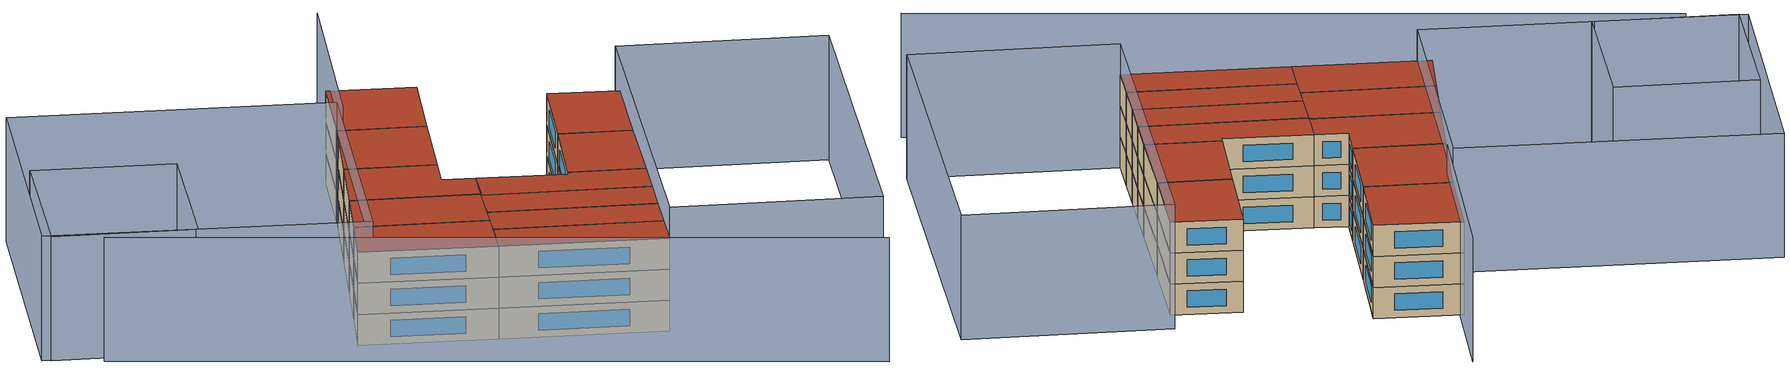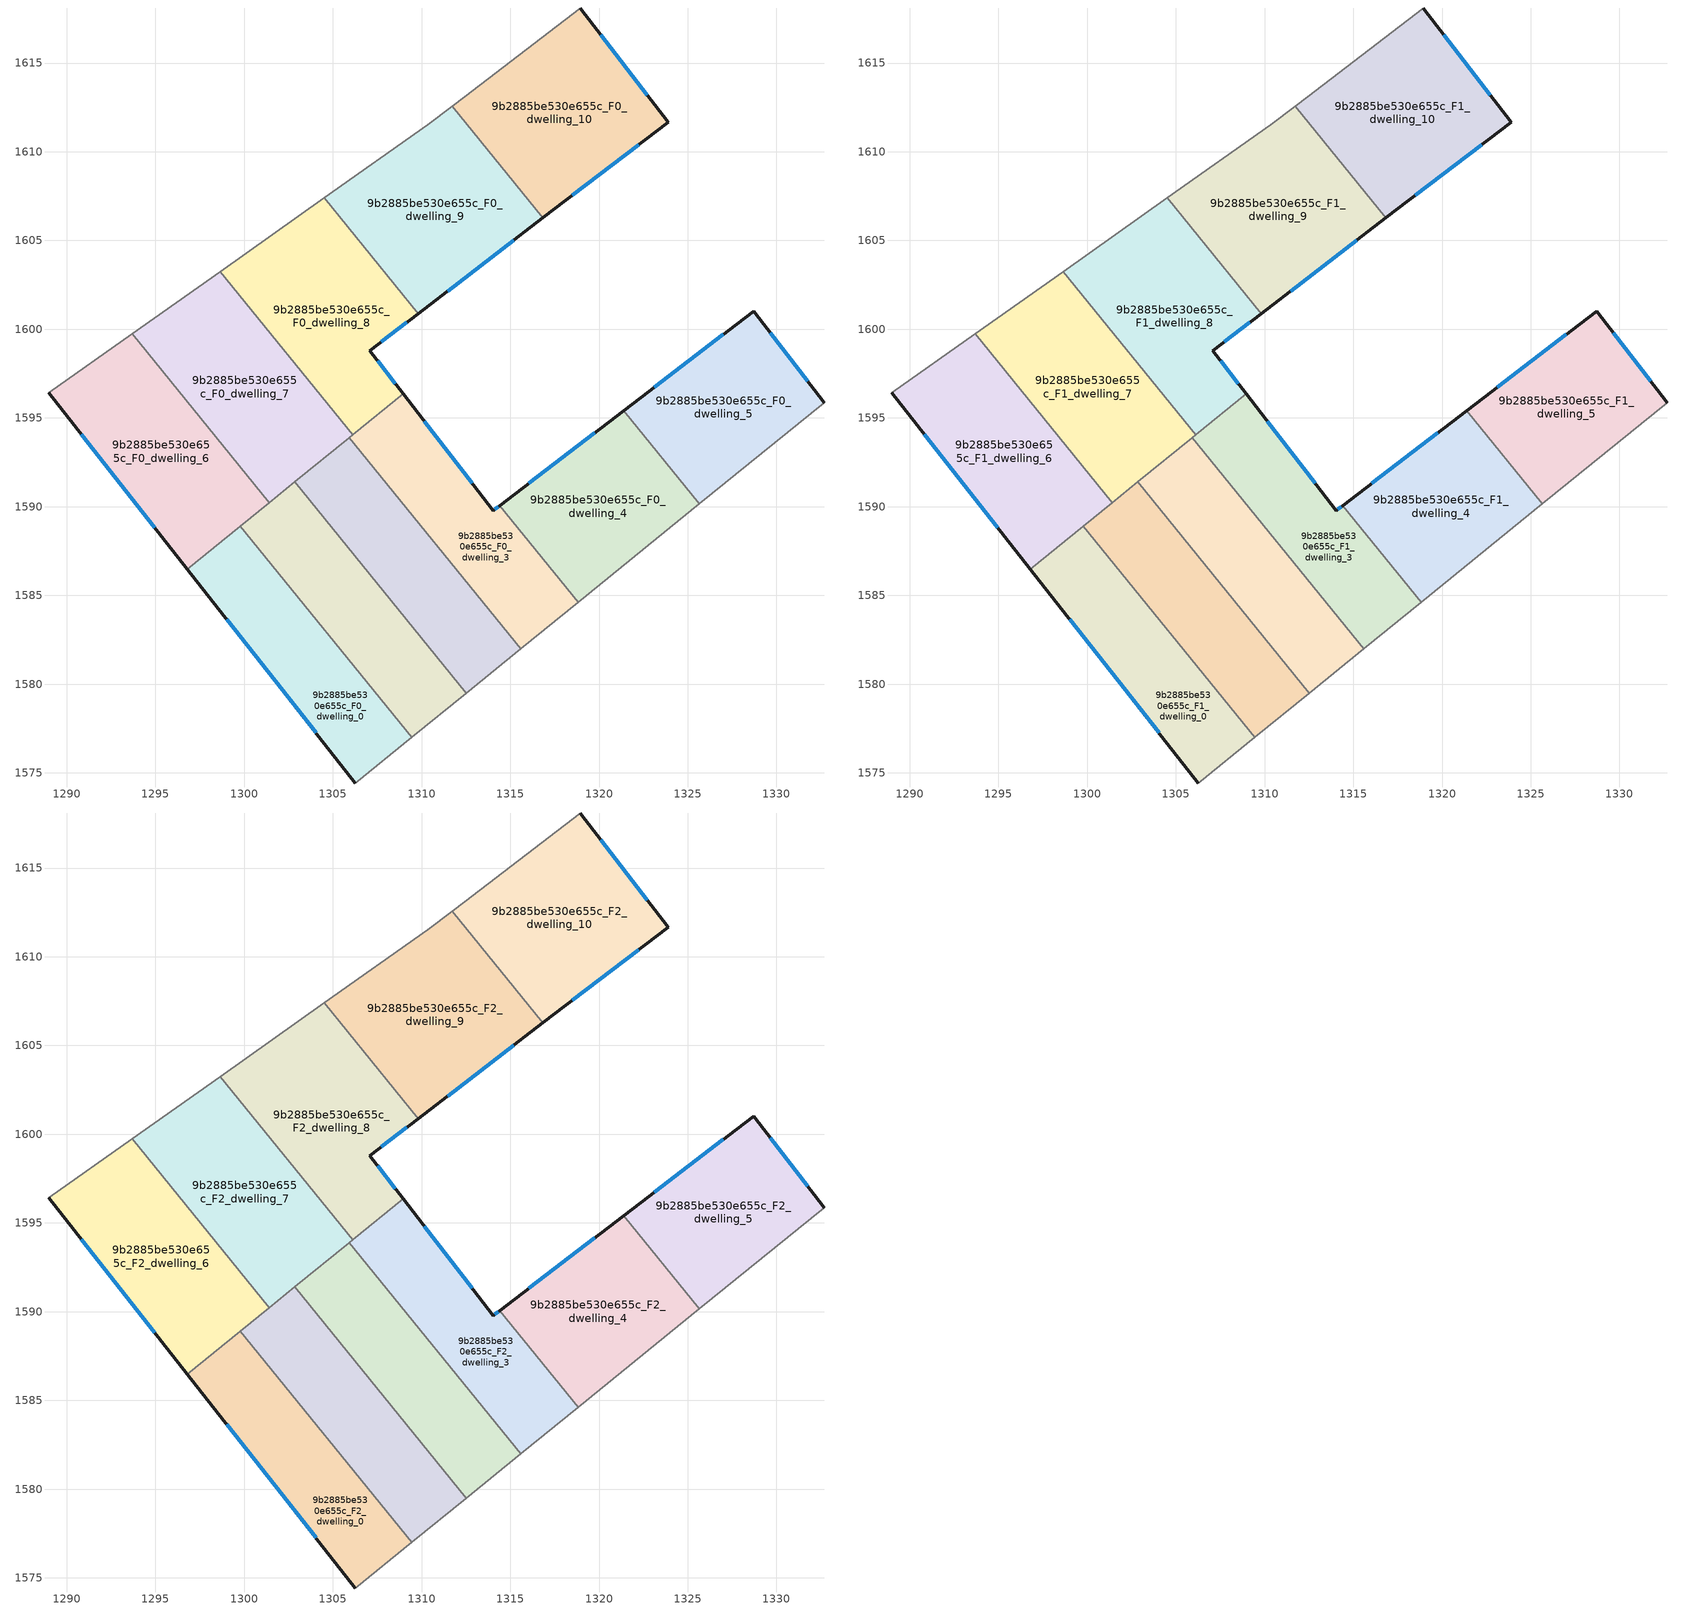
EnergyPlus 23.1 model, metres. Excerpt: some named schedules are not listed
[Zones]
9b2885be530e655c_F0_dwelling_0
 floor ground (EU_floor_Construction): 1299.78,1588.9 1309.45,1577 1306.28,1574.43 1296.8,1586.48 z0
 wall outside (EU_wall_Construction): 1296.8,1586.48 1306.28,1574.43 z0:3
 wall adiabatic (EU_wall_Construction): 1306.28,1574.43 1309.45,1577 z0:3
 wall to 9b2885be530e655c_F0_dwelling_6 (EU_wall_Construction): 1299.78,1588.9 1296.8,1586.48 z0:3
 wall to 9b2885be530e655c_F0_dwelling_1 (EU_wall_Construction): 1309.45,1577 1299.78,1588.9 z0:3
 window (EU_Window_Construction): 1299.02,1583.65 1304.05,1577.26 z0.7:2.3
9b2885be530e655c_F0_dwelling_1
 floor ground (EU_floor_Construction): 1302.86,1591.4 1312.52,1579.5 1309.45,1577 1299.78,1588.9 z0
 wall adiabatic (EU_wall_Construction): 1309.45,1577 1312.52,1579.5 z0:3
 wall to 9b2885be530e655c_F0_dwelling_7 (EU_wall_Construction): 1302.86,1591.4 1301.42,1590.23 z0:3
 wall to 9b2885be530e655c_F0_dwelling_2 (EU_wall_Construction): 1312.52,1579.5 1302.86,1591.4 z0:3
 wall to 9b2885be530e655c_F0_dwelling_6 (EU_wall_Construction): 1301.42,1590.23 1299.78,1588.9 z0:3
9b2885be530e655c_F0_dwelling_10
 floor ground (EU_floor_Construction): 1318.94,1618.1 1323.9,1611.67 1316.84,1606.27 1311.73,1612.56 1312.43,1613.09 z0
 wall outside (EU_wall_Construction): 1316.84,1606.27 1323.9,1611.67 1318.94,1618.1 z0:3
 wall adiabatic (EU_wall_Construction): 1318.94,1618.1 1312.43,1613.09 1311.73,1612.56 z0:3
 wall to 9b2885be530e655c_F0_dwelling_9 (EU_wall_Construction): 1311.73,1612.56 1316.84,1606.27 z0:3
 window (EU_Window_Construction): 1322.73,1613.18 1320.1,1616.59 / 1318.5,1607.54 1322.24,1610.4 z0.7:2.3
9b2885be530e655c_F0_dwelling_2
 floor ground (EU_floor_Construction): 1305.93,1593.89 1315.6,1581.99 1312.52,1579.5 1302.86,1591.4 z0
 wall adiabatic (EU_wall_Construction): 1312.52,1579.5 1315.6,1581.99 z0:3
 wall to 9b2885be530e655c_F0_dwelling_3 (EU_wall_Construction): 1315.6,1581.99 1305.93,1593.89 z0:3
 wall to 9b2885be530e655c_F0_dwelling_7 (EU_wall_Construction): 1305.93,1593.89 1302.86,1591.4 z0:3
9b2885be530e655c_F0_dwelling_3
 floor ground (EU_floor_Construction): 1314.39,1590.05 1318.82,1584.61 1315.6,1581.99 1305.93,1593.89 1308.96,1596.36 1314.04,1589.78 z0
 wall outside (EU_wall_Construction): 1314.39,1590.05 1314.04,1589.78 1308.96,1596.36 z0:3
 wall adiabatic (EU_wall_Construction): 1315.6,1581.99 1318.82,1584.61 z0:3
 wall to 9b2885be530e655c_F0_dwelling_4 (EU_wall_Construction): 1318.82,1584.61 1314.39,1590.05 z0:3
 wall to 9b2885be530e655c_F0_dwelling_8 (EU_wall_Construction): 1308.96,1596.36 1306.12,1594.04 z0:3
 wall to 9b2885be530e655c_F0_dwelling_7 (EU_wall_Construction): 1306.12,1594.04 1305.93,1593.89 z0:3
 window (EU_Window_Construction): 1312.84,1591.32 1310.16,1594.81 / 1314.31,1589.99 1314.12,1589.84 z0.7:2.3
9b2885be530e655c_F0_dwelling_4
 floor ground (EU_floor_Construction): 1321.39,1595.41 1325.66,1590.16 1318.82,1584.61 1314.39,1590.05 z0
 wall outside (EU_wall_Construction): 1321.39,1595.41 1314.39,1590.05 z0:3
 wall adiabatic (EU_wall_Construction): 1318.82,1584.61 1325.66,1590.16 z0:3
 wall to 9b2885be530e655c_F0_dwelling_5 (EU_wall_Construction): 1325.66,1590.16 1321.39,1595.41 z0:3
 window (EU_Window_Construction): 1319.75,1594.15 1316.04,1591.31 z0.7:2.3
9b2885be530e655c_F0_dwelling_5
 floor ground (EU_floor_Construction): 1328.72,1601.02 1332.7,1595.86 1325.66,1590.16 1321.39,1595.41 z0
 wall outside (EU_wall_Construction): 1332.7,1595.86 1328.72,1601.02 1321.39,1595.41 z0:3
 wall adiabatic (EU_wall_Construction): 1325.66,1590.16 1332.7,1595.86 z0:3
 window (EU_Window_Construction): 1327,1599.71 1323.11,1596.73 / 1331.76,1597.08 1329.65,1599.81 z0.7:2.3
9b2885be530e655c_F0_dwelling_6
 floor ground (EU_floor_Construction): 1293.7,1599.74 1301.42,1590.23 1296.8,1586.48 1288.99,1596.41 z0
 wall outside (EU_wall_Construction): 1288.99,1596.41 1296.8,1586.48 z0:3
 wall adiabatic (EU_wall_Construction): 1293.7,1599.74 1288.99,1596.41 z0:3
 wall to 9b2885be530e655c_F0_dwelling_7 (EU_wall_Construction): 1301.42,1590.23 1293.7,1599.74 z0:3
 window (EU_Window_Construction): 1290.82,1594.08 1294.96,1588.81 z0.7:2.3
9b2885be530e655c_F0_dwelling_7
 floor ground (EU_floor_Construction): 1298.64,1603.24 1306.11,1594.04 1301.42,1590.23 1293.7,1599.74 z0
 wall adiabatic (EU_wall_Construction): 1298.64,1603.24 1293.7,1599.74 z0:3
 wall to 9b2885be530e655c_F0_dwelling_8 (EU_wall_Construction): 1306.11,1594.04 1298.64,1603.24 z0:3
9b2885be530e655c_F0_dwelling_8
 floor ground (EU_floor_Construction): 1304.52,1607.4 1309.81,1600.88 1307.09,1598.79 1308.96,1596.36 1306.11,1594.04 1298.64,1603.24 z0
 wall outside (EU_wall_Construction): 1308.96,1596.36 1307.09,1598.79 1309.81,1600.88 z0:3
 wall adiabatic (EU_wall_Construction): 1304.52,1607.4 1298.64,1603.24 z0:3
 wall to 9b2885be530e655c_F0_dwelling_9 (EU_wall_Construction): 1309.81,1600.88 1304.52,1607.4 z0:3
 window (EU_Window_Construction): 1307.73,1599.28 1309.17,1600.39 / 1308.52,1596.93 1307.53,1598.22 z0.7:2.3
9b2885be530e655c_F0_dwelling_9
 floor ground (EU_floor_Construction): 1311.73,1612.56 1316.84,1606.27 1309.81,1600.88 1304.52,1607.4 1310.36,1611.53 z0
 wall outside (EU_wall_Construction): 1309.81,1600.88 1316.84,1606.27 z0:3
 wall adiabatic (EU_wall_Construction): 1311.73,1612.56 1310.36,1611.53 1304.52,1607.4 z0:3
 window (EU_Window_Construction): 1311.46,1602.15 1315.19,1605 z0.7:2.3
9b2885be530e655c_F1_dwelling_0
 floor to 9b2885be530e655c_F0_dwelling_0 (EU_floor_Construction): 1299.78,1588.9 1309.45,1577 1306.28,1574.43 1296.8,1586.48 z3
 wall outside (EU_wall_Construction): 1296.8,1586.48 1306.28,1574.43 z3:6
 wall adiabatic (EU_wall_Construction): 1306.28,1574.43 1309.45,1577 z3:6
 wall to 9b2885be530e655c_F1_dwelling_6 (EU_wall_Construction): 1299.78,1588.9 1296.8,1586.48 z3:6
 wall to 9b2885be530e655c_F1_dwelling_1 (EU_wall_Construction): 1309.45,1577 1299.78,1588.9 z3:6
 window (EU_Window_Construction): 1299.02,1583.65 1304.05,1577.26 z3.7:5.3
9b2885be530e655c_F1_dwelling_1
 floor to 9b2885be530e655c_F0_dwelling_1 (EU_floor_Construction): 1302.86,1591.4 1312.52,1579.5 1309.45,1577 1299.78,1588.9 z3
 wall adiabatic (EU_wall_Construction): 1309.45,1577 1312.52,1579.5 z3:6
 wall to 9b2885be530e655c_F1_dwelling_7 (EU_wall_Construction): 1302.86,1591.4 1301.42,1590.23 z3:6
 wall to 9b2885be530e655c_F1_dwelling_2 (EU_wall_Construction): 1312.52,1579.5 1302.86,1591.4 z3:6
 wall to 9b2885be530e655c_F1_dwelling_6 (EU_wall_Construction): 1301.42,1590.23 1299.78,1588.9 z3:6
9b2885be530e655c_F1_dwelling_10
 floor to 9b2885be530e655c_F0_dwelling_10 (EU_floor_Construction): 1318.94,1618.1 1323.9,1611.67 1316.84,1606.27 1311.73,1612.56 1312.43,1613.09 z3
 wall outside (EU_wall_Construction): 1316.84,1606.27 1323.9,1611.67 1318.94,1618.1 z3:6
 wall adiabatic (EU_wall_Construction): 1318.94,1618.1 1312.43,1613.09 1311.73,1612.56 z3:6
 wall to 9b2885be530e655c_F1_dwelling_9 (EU_wall_Construction): 1311.73,1612.56 1316.84,1606.27 z3:6
 window (EU_Window_Construction): 1322.73,1613.18 1320.1,1616.59 / 1318.5,1607.54 1322.24,1610.4 z3.7:5.3
9b2885be530e655c_F1_dwelling_2
 floor to 9b2885be530e655c_F0_dwelling_2 (EU_floor_Construction): 1305.93,1593.89 1315.6,1581.99 1312.52,1579.5 1302.86,1591.4 z3
 wall adiabatic (EU_wall_Construction): 1312.52,1579.5 1315.6,1581.99 z3:6
 wall to 9b2885be530e655c_F1_dwelling_3 (EU_wall_Construction): 1315.6,1581.99 1305.93,1593.89 z3:6
 wall to 9b2885be530e655c_F1_dwelling_7 (EU_wall_Construction): 1305.93,1593.89 1302.86,1591.4 z3:6
9b2885be530e655c_F1_dwelling_3
 floor to 9b2885be530e655c_F0_dwelling_3 (EU_floor_Construction): 1314.39,1590.05 1318.82,1584.61 1315.6,1581.99 1305.93,1593.89 1308.96,1596.36 1314.04,1589.78 z3
 wall outside (EU_wall_Construction): 1314.39,1590.05 1314.04,1589.78 1308.96,1596.36 z3:6
 wall adiabatic (EU_wall_Construction): 1315.6,1581.99 1318.82,1584.61 z3:6
 wall to 9b2885be530e655c_F1_dwelling_4 (EU_wall_Construction): 1318.82,1584.61 1314.39,1590.05 z3:6
 wall to 9b2885be530e655c_F1_dwelling_8 (EU_wall_Construction): 1308.96,1596.36 1306.12,1594.04 z3:6
 wall to 9b2885be530e655c_F1_dwelling_7 (EU_wall_Construction): 1306.12,1594.04 1305.93,1593.89 z3:6
 window (EU_Window_Construction): 1312.84,1591.32 1310.16,1594.81 / 1314.31,1589.99 1314.12,1589.84 z3.7:5.3
9b2885be530e655c_F1_dwelling_4
 floor to 9b2885be530e655c_F0_dwelling_4 (EU_floor_Construction): 1321.39,1595.41 1325.66,1590.16 1318.82,1584.61 1314.39,1590.05 z3
 wall outside (EU_wall_Construction): 1321.39,1595.41 1314.39,1590.05 z3:6
 wall adiabatic (EU_wall_Construction): 1318.82,1584.61 1325.66,1590.16 z3:6
 wall to 9b2885be530e655c_F1_dwelling_5 (EU_wall_Construction): 1325.66,1590.16 1321.39,1595.41 z3:6
 window (EU_Window_Construction): 1319.75,1594.15 1316.04,1591.31 z3.7:5.3
9b2885be530e655c_F1_dwelling_5
 floor to 9b2885be530e655c_F0_dwelling_5 (EU_floor_Construction): 1328.72,1601.02 1332.69,1595.86 1325.66,1590.16 1321.39,1595.41 z3
 wall outside (EU_wall_Construction): 1332.7,1595.86 1328.72,1601.02 1321.39,1595.41 z3:6
 wall adiabatic (EU_wall_Construction): 1325.66,1590.16 1332.7,1595.86 z3:6
 window (EU_Window_Construction): 1327,1599.71 1323.11,1596.73 / 1331.76,1597.08 1329.65,1599.81 z3.7:5.3
9b2885be530e655c_F1_dwelling_6
 floor to 9b2885be530e655c_F0_dwelling_6 (EU_floor_Construction): 1293.7,1599.74 1301.42,1590.23 1296.8,1586.48 1288.99,1596.41 z3
 wall outside (EU_wall_Construction): 1288.99,1596.41 1296.8,1586.48 z3:6
 wall adiabatic (EU_wall_Construction): 1293.7,1599.74 1288.99,1596.41 z3:6
 wall to 9b2885be530e655c_F1_dwelling_7 (EU_wall_Construction): 1301.42,1590.23 1293.7,1599.74 z3:6
 window (EU_Window_Construction): 1290.82,1594.08 1294.96,1588.81 z3.7:5.3
9b2885be530e655c_F1_dwelling_7
 floor to 9b2885be530e655c_F0_dwelling_7 (EU_floor_Construction): 1298.64,1603.24 1306.11,1594.04 1301.42,1590.23 1293.7,1599.74 z3
 wall adiabatic (EU_wall_Construction): 1298.64,1603.24 1293.7,1599.74 z3:6
 wall to 9b2885be530e655c_F1_dwelling_8 (EU_wall_Construction): 1306.11,1594.04 1298.64,1603.24 z3:6
9b2885be530e655c_F1_dwelling_8
 floor to 9b2885be530e655c_F0_dwelling_8 (EU_floor_Construction): 1304.52,1607.4 1309.81,1600.88 1307.09,1598.79 1308.96,1596.36 1306.11,1594.04 1298.64,1603.24 z3
 wall outside (EU_wall_Construction): 1308.96,1596.36 1307.09,1598.79 1309.81,1600.88 z3:6
 wall adiabatic (EU_wall_Construction): 1304.52,1607.4 1298.64,1603.24 z3:6
 wall to 9b2885be530e655c_F1_dwelling_9 (EU_wall_Construction): 1309.81,1600.88 1304.52,1607.4 z3:6
 window (EU_Window_Construction): 1307.73,1599.28 1309.17,1600.39 / 1308.52,1596.93 1307.53,1598.22 z3.7:5.3
9b2885be530e655c_F1_dwelling_9
 floor to 9b2885be530e655c_F0_dwelling_9 (EU_floor_Construction): 1311.73,1612.56 1316.84,1606.27 1309.81,1600.88 1304.52,1607.4 1310.36,1611.53 z3
 wall outside (EU_wall_Construction): 1309.81,1600.88 1316.84,1606.27 z3:6
 wall adiabatic (EU_wall_Construction): 1311.73,1612.56 1310.36,1611.53 1304.52,1607.4 z3:6
 window (EU_Window_Construction): 1311.46,1602.15 1315.19,1605 z3.7:5.3
9b2885be530e655c_F2_dwelling_0
 floor to 9b2885be530e655c_F1_dwelling_0 (EU_floor_Construction): 1299.78,1588.9 1309.45,1577 1306.28,1574.43 1296.8,1586.48 z6
 wall outside (EU_wall_Construction): 1296.8,1586.48 1306.28,1574.43 z6:9
 wall adiabatic (EU_wall_Construction): 1306.28,1574.43 1309.45,1577 z6:9
 wall to 9b2885be530e655c_F2_dwelling_6 (EU_wall_Construction): 1299.78,1588.9 1296.8,1586.48 z6:9
 wall to 9b2885be530e655c_F2_dwelling_1 (EU_wall_Construction): 1309.45,1577 1299.78,1588.9 z6:9
 window (EU_Window_Construction): 1299.02,1583.65 1304.05,1577.26 z6.7:8.3
 roof outside (EU_roof_Construction): 1309.45,1577 1299.78,1588.9 1296.8,1586.48 1306.28,1574.43 z9
9b2885be530e655c_F2_dwelling_1
 floor to 9b2885be530e655c_F1_dwelling_1 (EU_floor_Construction): 1302.86,1591.4 1312.52,1579.5 1309.45,1577 1299.78,1588.9 z6
 wall adiabatic (EU_wall_Construction): 1309.45,1577 1312.52,1579.5 z6:9
 wall to 9b2885be530e655c_F2_dwelling_7 (EU_wall_Construction): 1302.86,1591.4 1301.42,1590.23 z6:9
 wall to 9b2885be530e655c_F2_dwelling_2 (EU_wall_Construction): 1312.52,1579.5 1302.86,1591.4 z6:9
 wall to 9b2885be530e655c_F2_dwelling_6 (EU_wall_Construction): 1301.42,1590.23 1299.78,1588.9 z6:9
 roof outside (EU_roof_Construction): 1312.52,1579.5 1302.86,1591.4 1299.78,1588.9 1309.45,1577 z9
9b2885be530e655c_F2_dwelling_10
 floor to 9b2885be530e655c_F1_dwelling_10 (EU_floor_Construction): 1318.94,1618.1 1323.9,1611.67 1316.84,1606.27 1311.73,1612.56 1312.43,1613.09 z6
 wall outside (EU_wall_Construction): 1316.84,1606.27 1323.9,1611.67 1318.94,1618.1 z6:9
 wall adiabatic (EU_wall_Construction): 1318.94,1618.1 1312.43,1613.09 1311.73,1612.56 z6:9
 wall to 9b2885be530e655c_F2_dwelling_9 (EU_wall_Construction): 1311.73,1612.56 1316.84,1606.27 z6:9
 window (EU_Window_Construction): 1322.73,1613.18 1320.1,1616.59 / 1318.5,1607.54 1322.24,1610.4 z6.7:8.3
 roof outside (EU_roof_Construction): 1323.9,1611.67 1318.94,1618.1 1312.43,1613.09 1311.73,1612.56 1316.84,1606.27 z9
9b2885be530e655c_F2_dwelling_2
 floor to 9b2885be530e655c_F1_dwelling_2 (EU_floor_Construction): 1305.93,1593.89 1315.6,1581.99 1312.52,1579.5 1302.86,1591.4 z6
 wall adiabatic (EU_wall_Construction): 1312.52,1579.5 1315.6,1581.99 z6:9
 wall to 9b2885be530e655c_F2_dwelling_3 (EU_wall_Construction): 1315.6,1581.99 1305.93,1593.89 z6:9
 wall to 9b2885be530e655c_F2_dwelling_7 (EU_wall_Construction): 1305.93,1593.89 1302.86,1591.4 z6:9
 roof outside (EU_roof_Construction): 1315.6,1581.99 1305.93,1593.89 1302.86,1591.4 1312.52,1579.5 z9
9b2885be530e655c_F2_dwelling_3
 floor to 9b2885be530e655c_F1_dwelling_3 (EU_floor_Construction): 1314.39,1590.05 1318.82,1584.61 1315.6,1581.99 1305.93,1593.89 1308.96,1596.36 1314.04,1589.78 z6
 wall outside (EU_wall_Construction): 1314.39,1590.05 1314.04,1589.78 1308.96,1596.36 z6:9
 wall adiabatic (EU_wall_Construction): 1315.6,1581.99 1318.82,1584.61 z6:9
 wall to 9b2885be530e655c_F2_dwelling_4 (EU_wall_Construction): 1318.82,1584.61 1314.39,1590.05 z6:9
 wall to 9b2885be530e655c_F2_dwelling_8 (EU_wall_Construction): 1308.96,1596.36 1306.12,1594.04 z6:9
 wall to 9b2885be530e655c_F2_dwelling_7 (EU_wall_Construction): 1306.12,1594.04 1305.93,1593.89 z6:9
 window (EU_Window_Construction): 1312.84,1591.32 1310.16,1594.81 / 1314.31,1589.99 1314.12,1589.84 z6.7:8.3
 roof outside (EU_roof_Construction): 1318.82,1584.61 1314.39,1590.05 1314.04,1589.78 1308.96,1596.36 1305.93,1593.89 1315.6,1581.99 z9
9b2885be530e655c_F2_dwelling_4
 floor to 9b2885be530e655c_F1_dwelling_4 (EU_floor_Construction): 1321.39,1595.41 1325.66,1590.16 1318.82,1584.61 1314.39,1590.05 z6
 wall outside (EU_wall_Construction): 1321.39,1595.41 1314.39,1590.05 z6:9
 wall adiabatic (EU_wall_Construction): 1318.82,1584.61 1325.66,1590.16 z6:9
 wall to 9b2885be530e655c_F2_dwelling_5 (EU_wall_Construction): 1325.66,1590.16 1321.39,1595.41 z6:9
 window (EU_Window_Construction): 1319.75,1594.15 1316.04,1591.31 z6.7:8.3
 roof outside (EU_roof_Construction): 1325.66,1590.16 1321.39,1595.41 1314.39,1590.05 1318.82,1584.61 z9
9b2885be530e655c_F2_dwelling_5
 floor to 9b2885be530e655c_F1_dwelling_5 (EU_floor_Construction): 1328.72,1601.02 1332.69,1595.86 1325.66,1590.16 1321.39,1595.41 z6
 wall outside (EU_wall_Construction): 1332.7,1595.86 1328.72,1601.02 1321.39,1595.41 z6:9
 wall adiabatic (EU_wall_Construction): 1325.66,1590.16 1332.7,1595.86 z6:9
 window (EU_Window_Construction): 1327,1599.71 1323.11,1596.73 / 1331.76,1597.08 1329.65,1599.81 z6.7:8.3
 roof outside (EU_roof_Construction): 1332.7,1595.86 1328.72,1601.02 1321.39,1595.41 1325.66,1590.16 z9
9b2885be530e655c_F2_dwelling_6
 floor to 9b2885be530e655c_F1_dwelling_6 (EU_floor_Construction): 1293.7,1599.74 1301.42,1590.23 1296.8,1586.48 1288.99,1596.41 z6
 wall outside (EU_wall_Construction): 1288.99,1596.41 1296.8,1586.48 z6:9
 wall adiabatic (EU_wall_Construction): 1293.7,1599.74 1288.99,1596.41 z6:9
 wall to 9b2885be530e655c_F2_dwelling_7 (EU_wall_Construction): 1301.42,1590.23 1293.7,1599.74 z6:9
 window (EU_Window_Construction): 1290.82,1594.08 1294.96,1588.81 z6.7:8.3
 roof outside (EU_roof_Construction): 1301.42,1590.23 1293.7,1599.74 1288.99,1596.41 1296.8,1586.48 z9
9b2885be530e655c_F2_dwelling_7
 floor to 9b2885be530e655c_F1_dwelling_7 (EU_floor_Construction): 1298.64,1603.24 1306.11,1594.04 1301.42,1590.23 1293.7,1599.74 z6
 wall adiabatic (EU_wall_Construction): 1298.64,1603.24 1293.7,1599.74 z6:9
 wall to 9b2885be530e655c_F2_dwelling_8 (EU_wall_Construction): 1306.11,1594.04 1298.64,1603.24 z6:9
 roof outside (EU_roof_Construction): 1306.11,1594.04 1298.64,1603.24 1293.7,1599.74 1301.42,1590.23 z9
9b2885be530e655c_F2_dwelling_8
 floor to 9b2885be530e655c_F1_dwelling_8 (EU_floor_Construction): 1304.52,1607.4 1309.81,1600.88 1307.09,1598.79 1308.96,1596.36 1306.11,1594.04 1298.64,1603.24 z6
 wall outside (EU_wall_Construction): 1308.96,1596.36 1307.09,1598.79 1309.81,1600.88 z6:9
 wall adiabatic (EU_wall_Construction): 1304.52,1607.4 1298.64,1603.24 z6:9
 wall to 9b2885be530e655c_F2_dwelling_9 (EU_wall_Construction): 1309.81,1600.88 1304.52,1607.4 z6:9
 window (EU_Window_Construction): 1307.73,1599.28 1309.17,1600.39 / 1308.52,1596.93 1307.53,1598.22 z6.7:8.3
 roof outside (EU_roof_Construction): 1308.96,1596.36 1307.09,1598.79 1309.81,1600.88 1304.52,1607.4 1298.64,1603.24 1306.11,1594.04 z9
9b2885be530e655c_F2_dwelling_9
 floor to 9b2885be530e655c_F1_dwelling_9 (EU_floor_Construction): 1311.73,1612.56 1316.84,1606.27 1309.81,1600.88 1304.52,1607.4 1310.36,1611.53 z6
 wall outside (EU_wall_Construction): 1309.81,1600.88 1316.84,1606.27 z6:9
 wall adiabatic (EU_wall_Construction): 1311.73,1612.56 1310.36,1611.53 1304.52,1607.4 z6:9
 window (EU_Window_Construction): 1311.46,1602.15 1315.19,1605 z6.7:8.3
 roof outside (EU_roof_Construction): 1316.84,1606.27 1311.73,1612.56 1310.36,1611.53 1304.52,1607.4 1309.81,1600.88 z9
shading: 1274.1,1613.77 1310.53,1554.16 / 1327.69,1624.37 1310.76,1611.33 / 1292.86,1635.51 1311.21,1612.2 / 1311.21,1612.2 1289.72,1595.28 / 1289.72,1595.28 1271.37,1618.58 / 1271.37,1618.58 1292.86,1635.51 / 1280.03,1607.58 1271.78,1617.87 / 1271.78,1617.87 1283.59,1627.34 / 1283.59,1627.34 1291.84,1617.06 / 1291.84,1617.06 1280.03,1607.58 / 1306.28,1574.43 1335.08,1597.8 / 1335.08,1597.8 1347.16,1582.91 / 1347.16,1582.91 1318.36,1559.54 / 1318.36,1559.54 1306.28,1574.43 z0:12
[Building]
EU S2 Campaign: North Axis=0; Terrain=City; Solar Distribution=FullExterior
[Site:Location]
Budapest.Ferenc.Liszt.Intl.AP: Latitude=47.437; Longitude=19.256; Time Zone=1; Elevation=185
[SizingPeriod:WeatherFileDays]
AnnualSizingPeriod: Begin Month=1; Begin Day of Month=1; End Month=12; End Day of Month=31; Day of Week for Start Day=Monday; Use Weather File Daylight Saving Period=No; Use Weather File Rain and Snow Indicators=No
[MATERIAL]
EU_InternalMass_Material: Roughness=MediumRough; Thickness=0.1; Conductivity=1; Density=1800; Specific Heat=900; Thermal Absorptance=0.9; Solar Absorptance=0.7; Visible Absorptance=0.7
[MATERIAL:NOMASS] Roughness=MediumRough; Thermal Absorptance=0.9; Solar Absorptance=0.7; Visible Absorptance=0.7
Name | Thermal Resistance
EU_wall_NoMass | 0.832559
EU_roof_NoMass | 1.39638
EU_floor_NoMass | 0.872794
[WINDOWMATERIAL:SIMPLEGLAZINGSYSTEM]
EU_Window_SimpleGlazing: UFactor=2.79869; Solar Heat Gain Coefficient=0.75; Visible Transmittance=0.75
[CONSTRUCTION]
EU_wall_Construction: EU_wall_NoMass
EU_roof_Construction: EU_roof_NoMass
EU_floor_Construction: EU_floor_NoMass
EU_Window_Construction: EU_Window_SimpleGlazing
EU_InternalMass_Construction: EU_InternalMass_Material
[ZONE] Type=1; Multiplier=1; Ceiling Height=autocalculate; Floor Area=autocalculate; Part of Total Floor Area=Yes
Name | Volume
9b2885be530e655c_F0_dwelling_0; 9b2885be530e655c_F1_dwelling_0; 9b2885be530e655c_F2_dwelling_0 | 182.193
9b2885be530e655c_F0_dwelling_1; 9b2885be530e655c_F1_dwelling_1; 9b2885be530e655c_F2_dwelling_1 | 182.231
9b2885be530e655c_F0_dwelling_10; 9b2885be530e655c_F1_dwelling_10; 9b2885be530e655c_F2_dwelling_10 | 218.639
9b2885be530e655c_F0_dwelling_2 | 182.223
9b2885be530e655c_F1_dwelling_2; 9b2885be530e655c_F2_dwelling_2 | 182.224
9b2885be530e655c_F0_dwelling_3; 9b2885be530e655c_F1_dwelling_3; 9b2885be530e655c_F2_dwelling_3 | 182.201
9b2885be530e655c_F0_dwelling_4 | 182.235
9b2885be530e655c_F1_dwelling_4; 9b2885be530e655c_F2_dwelling_4 | 182.234
9b2885be530e655c_F0_dwelling_5; 9b2885be530e655c_F1_dwelling_5; 9b2885be530e655c_F2_dwelling_5 | 182.205
9b2885be530e655c_F0_dwelling_6; 9b2885be530e655c_F0_dwelling_8 | 218.655
9b2885be530e655c_F1_dwelling_6; 9b2885be530e655c_F2_dwelling_6 | 218.654
9b2885be530e655c_F0_dwelling_7; 9b2885be530e655c_F1_dwelling_7; 9b2885be530e655c_F2_dwelling_7 | 218.636
9b2885be530e655c_F1_dwelling_8; 9b2885be530e655c_F2_dwelling_8 | 218.656
9b2885be530e655c_F0_dwelling_9; 9b2885be530e655c_F1_dwelling_9; 9b2885be530e655c_F2_dwelling_9 | 218.648
[INTERNALMASS] Construction=EU_InternalMass_Construction
Name | Zone or ZoneList | Surface Area
9b2885be530e655c_F0_dwelling_0_EU_InternalMass | 9b2885be530e655c_F0_dwelling_0 | 60.7308
9b2885be530e655c_F0_dwelling_1_EU_InternalMass | 9b2885be530e655c_F0_dwelling_1 | 60.7437
9b2885be530e655c_F0_dwelling_2_EU_InternalMass | 9b2885be530e655c_F0_dwelling_2 | 60.7413
9b2885be530e655c_F0_dwelling_3_EU_InternalMass | 9b2885be530e655c_F0_dwelling_3 | 60.7337
9b2885be530e655c_F0_dwelling_4_EU_InternalMass | 9b2885be530e655c_F0_dwelling_4 | 60.7448
9b2885be530e655c_F0_dwelling_5_EU_InternalMass | 9b2885be530e655c_F0_dwelling_5 | 60.7351
9b2885be530e655c_F0_dwelling_6_EU_InternalMass | 9b2885be530e655c_F0_dwelling_6 | 72.8849
9b2885be530e655c_F0_dwelling_7_EU_InternalMass | 9b2885be530e655c_F0_dwelling_7 | 72.8787
9b2885be530e655c_F0_dwelling_8_EU_InternalMass | 9b2885be530e655c_F0_dwelling_8 | 72.8849
9b2885be530e655c_F0_dwelling_9_EU_InternalMass | 9b2885be530e655c_F0_dwelling_9 | 72.8827
9b2885be530e655c_F0_dwelling_10_EU_InternalMass | 9b2885be530e655c_F0_dwelling_10 | 72.8797
9b2885be530e655c_F1_dwelling_0_EU_InternalMass | 9b2885be530e655c_F1_dwelling_0 | 60.7308
9b2885be530e655c_F1_dwelling_1_EU_InternalMass | 9b2885be530e655c_F1_dwelling_1 | 60.7437
9b2885be530e655c_F1_dwelling_2_EU_InternalMass | 9b2885be530e655c_F1_dwelling_2 | 60.7413
9b2885be530e655c_F1_dwelling_3_EU_InternalMass | 9b2885be530e655c_F1_dwelling_3 | 60.7337
9b2885be530e655c_F1_dwelling_4_EU_InternalMass | 9b2885be530e655c_F1_dwelling_4 | 60.7448
9b2885be530e655c_F1_dwelling_5_EU_InternalMass | 9b2885be530e655c_F1_dwelling_5 | 60.7351
9b2885be530e655c_F1_dwelling_6_EU_InternalMass | 9b2885be530e655c_F1_dwelling_6 | 72.8849
9b2885be530e655c_F1_dwelling_7_EU_InternalMass | 9b2885be530e655c_F1_dwelling_7 | 72.8787
9b2885be530e655c_F1_dwelling_8_EU_InternalMass | 9b2885be530e655c_F1_dwelling_8 | 72.8849
9b2885be530e655c_F1_dwelling_9_EU_InternalMass | 9b2885be530e655c_F1_dwelling_9 | 72.8827
9b2885be530e655c_F1_dwelling_10_EU_InternalMass | 9b2885be530e655c_F1_dwelling_10 | 72.8797
9b2885be530e655c_F2_dwelling_0_EU_InternalMass | 9b2885be530e655c_F2_dwelling_0 | 60.7308
9b2885be530e655c_F2_dwelling_1_EU_InternalMass | 9b2885be530e655c_F2_dwelling_1 | 60.7437
9b2885be530e655c_F2_dwelling_2_EU_InternalMass | 9b2885be530e655c_F2_dwelling_2 | 60.7413
9b2885be530e655c_F2_dwelling_3_EU_InternalMass | 9b2885be530e655c_F2_dwelling_3 | 60.7337
9b2885be530e655c_F2_dwelling_4_EU_InternalMass | 9b2885be530e655c_F2_dwelling_4 | 60.7448
9b2885be530e655c_F2_dwelling_5_EU_InternalMass | 9b2885be530e655c_F2_dwelling_5 | 60.7351
9b2885be530e655c_F2_dwelling_6_EU_InternalMass | 9b2885be530e655c_F2_dwelling_6 | 72.8849
9b2885be530e655c_F2_dwelling_7_EU_InternalMass | 9b2885be530e655c_F2_dwelling_7 | 72.8787
9b2885be530e655c_F2_dwelling_8_EU_InternalMass | 9b2885be530e655c_F2_dwelling_8 | 72.8849
9b2885be530e655c_F2_dwelling_9_EU_InternalMass | 9b2885be530e655c_F2_dwelling_9 | 72.8827
9b2885be530e655c_F2_dwelling_10_EU_InternalMass | 9b2885be530e655c_F2_dwelling_10 | 72.8797
[OTHEREQUIPMENT] Fuel Type=Electricity; Design Level Calculation Method=Watts/Area; Power per Zone Floor Area=1; Fraction Latent=0; Fraction Radiant=0; Fraction Lost=0; Carbon Dioxide Generation Rate=0; EndUse Subcategory=EU_Step8_InternalGains
Name | Zone or ZoneList or Space or SpaceList | Schedule
EU_Step8_InternalGain_9b2885be530e655c_F0_dwelling_0_f000 | 9b2885be530e655c_F0_dwelling_0 | EU_Step8_GainSchedule_9b2885be530e655c_F0_dwelling_0_f000
EU_Step8_InternalGain_9b2885be530e655c_F0_dwelling_1_f000 | 9b2885be530e655c_F0_dwelling_1 | EU_Step8_GainSchedule_9b2885be530e655c_F0_dwelling_1_f000
EU_Step8_InternalGain_9b2885be530e655c_F0_dwelling_2_f000 | 9b2885be530e655c_F0_dwelling_2 | EU_Step8_GainSchedule_9b2885be530e655c_F0_dwelling_2_f000
EU_Step8_InternalGain_9b2885be530e655c_F0_dwelling_3_f000 | 9b2885be530e655c_F0_dwelling_3 | EU_Step8_GainSchedule_9b2885be530e655c_F0_dwelling_3_f000
EU_Step8_InternalGain_9b2885be530e655c_F0_dwelling_4_f000 | 9b2885be530e655c_F0_dwelling_4 | EU_Step8_GainSchedule_9b2885be530e655c_F0_dwelling_4_f000
EU_Step8_InternalGain_9b2885be530e655c_F0_dwelling_5_f000 | 9b2885be530e655c_F0_dwelling_5 | EU_Step8_GainSchedule_9b2885be530e655c_F0_dwelling_5_f000
EU_Step8_InternalGain_9b2885be530e655c_F0_dwelling_6_f000 | 9b2885be530e655c_F0_dwelling_6 | EU_Step8_GainSchedule_9b2885be530e655c_F0_dwelling_6_f000
EU_Step8_InternalGain_9b2885be530e655c_F0_dwelling_7_f000 | 9b2885be530e655c_F0_dwelling_7 | EU_Step8_GainSchedule_9b2885be530e655c_F0_dwelling_7_f000
EU_Step8_InternalGain_9b2885be530e655c_F0_dwelling_8_f000 | 9b2885be530e655c_F0_dwelling_8 | EU_Step8_GainSchedule_9b2885be530e655c_F0_dwelling_8_f000
EU_Step8_InternalGain_9b2885be530e655c_F0_dwelling_9_f000 | 9b2885be530e655c_F0_dwelling_9 | EU_Step8_GainSchedule_9b2885be530e655c_F0_dwelling_9_f000
EU_Step8_InternalGain_9b2885be530e655c_F0_dwelling_10_f000 | 9b2885be530e655c_F0_dwelling_10 | EU_Step8_GainSchedule_9b2885be530e655c_F0_dwelling_10_f000
EU_Step8_InternalGain_9b2885be530e655c_F1_dwelling_0_f000 | 9b2885be530e655c_F1_dwelling_0 | EU_Step8_GainSchedule_9b2885be530e655c_F1_dwelling_0_f000
EU_Step8_InternalGain_9b2885be530e655c_F1_dwelling_1_f000 | 9b2885be530e655c_F1_dwelling_1 | EU_Step8_GainSchedule_9b2885be530e655c_F1_dwelling_1_f000
EU_Step8_InternalGain_9b2885be530e655c_F1_dwelling_2_f000 | 9b2885be530e655c_F1_dwelling_2 | EU_Step8_GainSchedule_9b2885be530e655c_F1_dwelling_2_f000
EU_Step8_InternalGain_9b2885be530e655c_F1_dwelling_3_f000 | 9b2885be530e655c_F1_dwelling_3 | EU_Step8_GainSchedule_9b2885be530e655c_F1_dwelling_3_f000
EU_Step8_InternalGain_9b2885be530e655c_F1_dwelling_4_f000 | 9b2885be530e655c_F1_dwelling_4 | EU_Step8_GainSchedule_9b2885be530e655c_F1_dwelling_4_f000
EU_Step8_InternalGain_9b2885be530e655c_F1_dwelling_5_f000 | 9b2885be530e655c_F1_dwelling_5 | EU_Step8_GainSchedule_9b2885be530e655c_F1_dwelling_5_f000
EU_Step8_InternalGain_9b2885be530e655c_F1_dwelling_6_f000 | 9b2885be530e655c_F1_dwelling_6 | EU_Step8_GainSchedule_9b2885be530e655c_F1_dwelling_6_f000
EU_Step8_InternalGain_9b2885be530e655c_F1_dwelling_7_f000 | 9b2885be530e655c_F1_dwelling_7 | EU_Step8_GainSchedule_9b2885be530e655c_F1_dwelling_7_f000
EU_Step8_InternalGain_9b2885be530e655c_F1_dwelling_8_f000 | 9b2885be530e655c_F1_dwelling_8 | EU_Step8_GainSchedule_9b2885be530e655c_F1_dwelling_8_f000
EU_Step8_InternalGain_9b2885be530e655c_F1_dwelling_9_f000 | 9b2885be530e655c_F1_dwelling_9 | EU_Step8_GainSchedule_9b2885be530e655c_F1_dwelling_9_f000
EU_Step8_InternalGain_9b2885be530e655c_F1_dwelling_10_f000 | 9b2885be530e655c_F1_dwelling_10 | EU_Step8_GainSchedule_9b2885be530e655c_F1_dwelling_10_f000
EU_Step8_InternalGain_9b2885be530e655c_F2_dwelling_0_f000 | 9b2885be530e655c_F2_dwelling_0 | EU_Step8_GainSchedule_9b2885be530e655c_F2_dwelling_0_f000
EU_Step8_InternalGain_9b2885be530e655c_F2_dwelling_1_f000 | 9b2885be530e655c_F2_dwelling_1 | EU_Step8_GainSchedule_9b2885be530e655c_F2_dwelling_1_f000
EU_Step8_InternalGain_9b2885be530e655c_F2_dwelling_2_f000 | 9b2885be530e655c_F2_dwelling_2 | EU_Step8_GainSchedule_9b2885be530e655c_F2_dwelling_2_f000
EU_Step8_InternalGain_9b2885be530e655c_F2_dwelling_3_f000 | 9b2885be530e655c_F2_dwelling_3 | EU_Step8_GainSchedule_9b2885be530e655c_F2_dwelling_3_f000
EU_Step8_InternalGain_9b2885be530e655c_F2_dwelling_4_f000 | 9b2885be530e655c_F2_dwelling_4 | EU_Step8_GainSchedule_9b2885be530e655c_F2_dwelling_4_f000
EU_Step8_InternalGain_9b2885be530e655c_F2_dwelling_5_f000 | 9b2885be530e655c_F2_dwelling_5 | EU_Step8_GainSchedule_9b2885be530e655c_F2_dwelling_5_f000
EU_Step8_InternalGain_9b2885be530e655c_F2_dwelling_6_f000 | 9b2885be530e655c_F2_dwelling_6 | EU_Step8_GainSchedule_9b2885be530e655c_F2_dwelling_6_f000
EU_Step8_InternalGain_9b2885be530e655c_F2_dwelling_7_f000 | 9b2885be530e655c_F2_dwelling_7 | EU_Step8_GainSchedule_9b2885be530e655c_F2_dwelling_7_f000
EU_Step8_InternalGain_9b2885be530e655c_F2_dwelling_8_f000 | 9b2885be530e655c_F2_dwelling_8 | EU_Step8_GainSchedule_9b2885be530e655c_F2_dwelling_8_f000
EU_Step8_InternalGain_9b2885be530e655c_F2_dwelling_9_f000 | 9b2885be530e655c_F2_dwelling_9 | EU_Step8_GainSchedule_9b2885be530e655c_F2_dwelling_9_f000
EU_Step8_InternalGain_9b2885be530e655c_F2_dwelling_10_f000 | 9b2885be530e655c_F2_dwelling_10 | EU_Step8_GainSchedule_9b2885be530e655c_F2_dwelling_10_f000
[ZONEVENTILATION:DESIGNFLOWRATE] Schedule=EU_AlwaysOn; Design Flow Rate Calculation Method=AirChanges/Hour; Air Changes per Hour=0.475469; Ventilation Type=Natural; Fan Pressure Rise=0; Fan Total Efficiency=1; Constant Term Coefficient=1; Temperature Term Coefficient=0; Velocity Term Coefficient=0; Velocity Squared Term Coefficient=0; Minimum Indoor Temperature=-100; Maximum Indoor Temperature=100; Delta Temperature=-100; Minimum Outdoor Temperature=-100; Maximum Outdoor Temperature=100; Maximum Wind Speed=40
Name | Zone or ZoneList or Space or SpaceList
EU_ConstantAir_9b2885be530e655c_F0_dwelling_0 | 9b2885be530e655c_F0_dwelling_0
EU_ConstantAir_9b2885be530e655c_F0_dwelling_1 | 9b2885be530e655c_F0_dwelling_1
EU_ConstantAir_9b2885be530e655c_F0_dwelling_2 | 9b2885be530e655c_F0_dwelling_2
EU_ConstantAir_9b2885be530e655c_F0_dwelling_3 | 9b2885be530e655c_F0_dwelling_3
EU_ConstantAir_9b2885be530e655c_F0_dwelling_4 | 9b2885be530e655c_F0_dwelling_4
EU_ConstantAir_9b2885be530e655c_F0_dwelling_5 | 9b2885be530e655c_F0_dwelling_5
EU_ConstantAir_9b2885be530e655c_F0_dwelling_6 | 9b2885be530e655c_F0_dwelling_6
EU_ConstantAir_9b2885be530e655c_F0_dwelling_7 | 9b2885be530e655c_F0_dwelling_7
EU_ConstantAir_9b2885be530e655c_F0_dwelling_8 | 9b2885be530e655c_F0_dwelling_8
EU_ConstantAir_9b2885be530e655c_F0_dwelling_9 | 9b2885be530e655c_F0_dwelling_9
EU_ConstantAir_9b2885be530e655c_F0_dwelling_10 | 9b2885be530e655c_F0_dwelling_10
EU_ConstantAir_9b2885be530e655c_F1_dwelling_0 | 9b2885be530e655c_F1_dwelling_0
EU_ConstantAir_9b2885be530e655c_F1_dwelling_1 | 9b2885be530e655c_F1_dwelling_1
EU_ConstantAir_9b2885be530e655c_F1_dwelling_2 | 9b2885be530e655c_F1_dwelling_2
EU_ConstantAir_9b2885be530e655c_F1_dwelling_3 | 9b2885be530e655c_F1_dwelling_3
EU_ConstantAir_9b2885be530e655c_F1_dwelling_4 | 9b2885be530e655c_F1_dwelling_4
EU_ConstantAir_9b2885be530e655c_F1_dwelling_5 | 9b2885be530e655c_F1_dwelling_5
EU_ConstantAir_9b2885be530e655c_F1_dwelling_6 | 9b2885be530e655c_F1_dwelling_6
EU_ConstantAir_9b2885be530e655c_F1_dwelling_7 | 9b2885be530e655c_F1_dwelling_7
EU_ConstantAir_9b2885be530e655c_F1_dwelling_8 | 9b2885be530e655c_F1_dwelling_8
EU_ConstantAir_9b2885be530e655c_F1_dwelling_9 | 9b2885be530e655c_F1_dwelling_9
EU_ConstantAir_9b2885be530e655c_F1_dwelling_10 | 9b2885be530e655c_F1_dwelling_10
EU_ConstantAir_9b2885be530e655c_F2_dwelling_0 | 9b2885be530e655c_F2_dwelling_0
EU_ConstantAir_9b2885be530e655c_F2_dwelling_1 | 9b2885be530e655c_F2_dwelling_1
EU_ConstantAir_9b2885be530e655c_F2_dwelling_2 | 9b2885be530e655c_F2_dwelling_2
EU_ConstantAir_9b2885be530e655c_F2_dwelling_3 | 9b2885be530e655c_F2_dwelling_3
EU_ConstantAir_9b2885be530e655c_F2_dwelling_4 | 9b2885be530e655c_F2_dwelling_4
EU_ConstantAir_9b2885be530e655c_F2_dwelling_5 | 9b2885be530e655c_F2_dwelling_5
EU_ConstantAir_9b2885be530e655c_F2_dwelling_6 | 9b2885be530e655c_F2_dwelling_6
EU_ConstantAir_9b2885be530e655c_F2_dwelling_7 | 9b2885be530e655c_F2_dwelling_7
EU_ConstantAir_9b2885be530e655c_F2_dwelling_8 | 9b2885be530e655c_F2_dwelling_8
EU_ConstantAir_9b2885be530e655c_F2_dwelling_9 | 9b2885be530e655c_F2_dwelling_9
EU_ConstantAir_9b2885be530e655c_F2_dwelling_10 | 9b2885be530e655c_F2_dwelling_10
[HVACTEMPLATE:ZONE:IDEALLOADSAIRSYSTEM] System Availability Schedule=EU_AlwaysOn; Maximum Heating Supply Air Temperature=50; Minimum Cooling Supply Air Temperature=13; Maximum Heating Supply Air Humidity Ratio=0.0156; Minimum Cooling Supply Air Humidity Ratio=0.0077; Heating Limit=NoLimit; Cooling Limit=NoLimit; Heating Availability Schedule=EU_AlwaysOn; Cooling Availability Schedule=EU_CoolingOff; Dehumidification Control Type=ConstantSensibleHeatRatio; Cooling Sensible Heat Ratio=0.7; Dehumidification Setpoint=60; Humidification Control Type=None; Humidification Setpoint=30; Outdoor Air Method=None; Outdoor Air Flow Rate per Person=0.00944; Outdoor Air Flow Rate per Zone Floor Area=0; Outdoor Air Flow Rate per Zone=0; Demand Controlled Ventilation Type=None; Outdoor Air Economizer Type=NoEconomizer; Heat Recovery Type=None; Sensible Heat Recovery Effectiveness=0.7; Latent Heat Recovery Effectiveness=0.65
Name | Template Thermostat
9b2885be530e655c_F0_dwelling_0 | EU_HeatOnly_9b2885be530e655c_F0_dwelling_0
9b2885be530e655c_F0_dwelling_1 | EU_HeatOnly_9b2885be530e655c_F0_dwelling_1
9b2885be530e655c_F0_dwelling_2 | EU_HeatOnly_9b2885be530e655c_F0_dwelling_2
9b2885be530e655c_F0_dwelling_3 | EU_HeatOnly_9b2885be530e655c_F0_dwelling_3
9b2885be530e655c_F0_dwelling_4 | EU_HeatOnly_9b2885be530e655c_F0_dwelling_4
9b2885be530e655c_F0_dwelling_5 | EU_HeatOnly_9b2885be530e655c_F0_dwelling_5
9b2885be530e655c_F0_dwelling_6 | EU_HeatOnly_9b2885be530e655c_F0_dwelling_6
9b2885be530e655c_F0_dwelling_7 | EU_HeatOnly_9b2885be530e655c_F0_dwelling_7
9b2885be530e655c_F0_dwelling_8 | EU_HeatOnly_9b2885be530e655c_F0_dwelling_8
9b2885be530e655c_F0_dwelling_9 | EU_HeatOnly_9b2885be530e655c_F0_dwelling_9
9b2885be530e655c_F0_dwelling_10 | EU_HeatOnly_9b2885be530e655c_F0_dwelling_10
9b2885be530e655c_F1_dwelling_0 | EU_HeatOnly_9b2885be530e655c_F1_dwelling_0
9b2885be530e655c_F1_dwelling_1 | EU_HeatOnly_9b2885be530e655c_F1_dwelling_1
9b2885be530e655c_F1_dwelling_2 | EU_HeatOnly_9b2885be530e655c_F1_dwelling_2
9b2885be530e655c_F1_dwelling_3 | EU_HeatOnly_9b2885be530e655c_F1_dwelling_3
9b2885be530e655c_F1_dwelling_4 | EU_HeatOnly_9b2885be530e655c_F1_dwelling_4
9b2885be530e655c_F1_dwelling_5 | EU_HeatOnly_9b2885be530e655c_F1_dwelling_5
9b2885be530e655c_F1_dwelling_6 | EU_HeatOnly_9b2885be530e655c_F1_dwelling_6
9b2885be530e655c_F1_dwelling_7 | EU_HeatOnly_9b2885be530e655c_F1_dwelling_7
9b2885be530e655c_F1_dwelling_8 | EU_HeatOnly_9b2885be530e655c_F1_dwelling_8
9b2885be530e655c_F1_dwelling_9 | EU_HeatOnly_9b2885be530e655c_F1_dwelling_9
9b2885be530e655c_F1_dwelling_10 | EU_HeatOnly_9b2885be530e655c_F1_dwelling_10
9b2885be530e655c_F2_dwelling_0 | EU_HeatOnly_9b2885be530e655c_F2_dwelling_0
9b2885be530e655c_F2_dwelling_1 | EU_HeatOnly_9b2885be530e655c_F2_dwelling_1
9b2885be530e655c_F2_dwelling_2 | EU_HeatOnly_9b2885be530e655c_F2_dwelling_2
9b2885be530e655c_F2_dwelling_3 | EU_HeatOnly_9b2885be530e655c_F2_dwelling_3
9b2885be530e655c_F2_dwelling_4 | EU_HeatOnly_9b2885be530e655c_F2_dwelling_4
9b2885be530e655c_F2_dwelling_5 | EU_HeatOnly_9b2885be530e655c_F2_dwelling_5
9b2885be530e655c_F2_dwelling_6 | EU_HeatOnly_9b2885be530e655c_F2_dwelling_6
9b2885be530e655c_F2_dwelling_7 | EU_HeatOnly_9b2885be530e655c_F2_dwelling_7
9b2885be530e655c_F2_dwelling_8 | EU_HeatOnly_9b2885be530e655c_F2_dwelling_8
9b2885be530e655c_F2_dwelling_9 | EU_HeatOnly_9b2885be530e655c_F2_dwelling_9
9b2885be530e655c_F2_dwelling_10 | EU_HeatOnly_9b2885be530e655c_F2_dwelling_10
[SIZING:ZONE] Zone Cooling Design Supply Air Temperature Input Method=SupplyAirTemperature; Zone Cooling Design Supply Air Temperature=13; Zone Heating Design Supply Air Temperature Input Method=SupplyAirTemperature; Zone Heating Design Supply Air Temperature=50; Zone Cooling Design Supply Air Humidity Ratio=0.008; Zone Heating Design Supply Air Humidity Ratio=0.008; Cooling Design Air Flow Method=DesignDay; Cooling Design Air Flow Rate=0; Cooling Minimum Air Flow per Zone Floor Area=0.000762; Cooling Minimum Air Flow=0; Cooling Minimum Air Flow Fraction=0.2; Heating Design Air Flow Method=DesignDay; Heating Design Air Flow Rate=0; Heating Maximum Air Flow per Zone Floor Area=0.002032; Heating Maximum Air Flow=0.141576; Heating Maximum Air Flow Fraction=0.3; Account for Dedicated Outdoor Air System=No; Dedicated Outdoor Air System Control Strategy=NeutralSupplyAir; Dedicated Outdoor Air Low Setpoint Temperature for Design=autosize; Dedicated Outdoor Air High Setpoint Temperature for Design=autosize; Zone Load Sizing Method=Sensible Load Only No Latent Load; Zone Latent Cooling Design Supply Air Humidity Ratio Input Method=HumidityRatioDifference; Zone Cooling Design Supply Air Humidity Ratio Difference=0.005; Zone Latent Heating Design Supply Air Humidity Ratio Input Method=HumidityRatioDifference; Zone Humidification Design Supply Air Humidity Ratio Difference=0.005
9b2885be530e655c_F0_dwelling_0; 9b2885be530e655c_F0_dwelling_1; 9b2885be530e655c_F0_dwelling_2; 9b2885be530e655c_F0_dwelling_3; 9b2885be530e655c_F0_dwelling_4; 9b2885be530e655c_F0_dwelling_5; 9b2885be530e655c_F0_dwelling_6; 9b2885be530e655c_F0_dwelling_7; 9b2885be530e655c_F0_dwelling_8; 9b2885be530e655c_F0_dwelling_9; 9b2885be530e655c_F0_dwelling_10; 9b2885be530e655c_F1_dwelling_0; 9b2885be530e655c_F1_dwelling_1; 9b2885be530e655c_F1_dwelling_2; 9b2885be530e655c_F1_dwelling_3; 9b2885be530e655c_F1_dwelling_4; 9b2885be530e655c_F1_dwelling_5; 9b2885be530e655c_F1_dwelling_6; 9b2885be530e655c_F1_dwelling_7; 9b2885be530e655c_F1_dwelling_8; 9b2885be530e655c_F1_dwelling_9; 9b2885be530e655c_F1_dwelling_10; 9b2885be530e655c_F2_dwelling_0; 9b2885be530e655c_F2_dwelling_1; 9b2885be530e655c_F2_dwelling_2; 9b2885be530e655c_F2_dwelling_3; 9b2885be530e655c_F2_dwelling_4; 9b2885be530e655c_F2_dwelling_5; 9b2885be530e655c_F2_dwelling_6; 9b2885be530e655c_F2_dwelling_7; 9b2885be530e655c_F2_dwelling_8; 9b2885be530e655c_F2_dwelling_9; 9b2885be530e655c_F2_dwelling_10
[SCHEDULE:FILE] Column Number=1; Rows to Skip at Top=0; Number of Hours of Data=8760; Column Separator=Comma; Interpolate to Timestep=No; Minutes per Item=60; Adjust Schedule for Daylight Savings=Yes
Name | File
EU_Step8_GainSchedule_9b2885be530e655c_F0_dwelling_0_f000 | ../../schedules/9b2885be530e655c/9b2885be530e655c_F0_dwelling_0_f000_gain.csv
EU_Step8_GainSchedule_9b2885be530e655c_F0_dwelling_1_f000 | ../../schedules/9b2885be530e655c/9b2885be530e655c_F0_dwelling_1_f000_gain.csv
EU_Step8_GainSchedule_9b2885be530e655c_F0_dwelling_2_f000 | ../../schedules/9b2885be530e655c/9b2885be530e655c_F0_dwelling_2_f000_gain.csv
EU_Step8_GainSchedule_9b2885be530e655c_F0_dwelling_3_f000 | ../../schedules/9b2885be530e655c/9b2885be530e655c_F0_dwelling_3_f000_gain.csv
EU_Step8_GainSchedule_9b2885be530e655c_F0_dwelling_4_f000 | ../../schedules/9b2885be530e655c/9b2885be530e655c_F0_dwelling_4_f000_gain.csv
EU_Step8_GainSchedule_9b2885be530e655c_F0_dwelling_5_f000 | ../../schedules/9b2885be530e655c/9b2885be530e655c_F0_dwelling_5_f000_gain.csv
EU_Step8_GainSchedule_9b2885be530e655c_F0_dwelling_6_f000 | ../../schedules/9b2885be530e655c/9b2885be530e655c_F0_dwelling_6_f000_gain.csv
EU_Step8_GainSchedule_9b2885be530e655c_F0_dwelling_7_f000 | ../../schedules/9b2885be530e655c/9b2885be530e655c_F0_dwelling_7_f000_gain.csv
EU_Step8_GainSchedule_9b2885be530e655c_F0_dwelling_8_f000 | ../../schedules/9b2885be530e655c/9b2885be530e655c_F0_dwelling_8_f000_gain.csv
EU_Step8_GainSchedule_9b2885be530e655c_F0_dwelling_9_f000 | ../../schedules/9b2885be530e655c/9b2885be530e655c_F0_dwelling_9_f000_gain.csv
EU_Step8_GainSchedule_9b2885be530e655c_F0_dwelling_10_f000 | ../../schedules/9b2885be530e655c/9b2885be530e655c_F0_dwelling_10_f000_gain.csv
EU_Step8_GainSchedule_9b2885be530e655c_F1_dwelling_0_f000 | ../../schedules/9b2885be530e655c/9b2885be530e655c_F1_dwelling_0_f000_gain.csv
EU_Step8_GainSchedule_9b2885be530e655c_F1_dwelling_1_f000 | ../../schedules/9b2885be530e655c/9b2885be530e655c_F1_dwelling_1_f000_gain.csv
EU_Step8_GainSchedule_9b2885be530e655c_F1_dwelling_2_f000 | ../../schedules/9b2885be530e655c/9b2885be530e655c_F1_dwelling_2_f000_gain.csv
